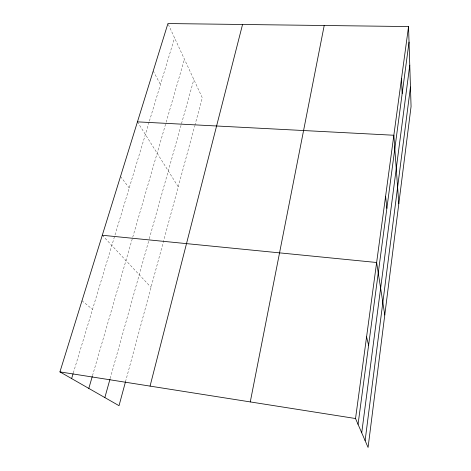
<?xml version="1.0" encoding="UTF-8"?>
<svg xmlns="http://www.w3.org/2000/svg" width="471" height="471" viewBox="0 0 471 471"><rect width="100%" height="100%" fill="white"/><g stroke="black" fill="none" stroke-linecap="round" stroke-linejoin="round"><path stroke-width="0.35" stroke-dasharray="2.35 1.77" d="M125.498 381.763L194.653 126.128M194.847 125.421L202.312 97.827L167.929 23.55M110.19 378.484L149.101 239.468M149.295 238.762L193.858 79.558M92.493 375.699L165.922 122.978M166.128 122.277L184.444 59.228M73.311 372.985L149.195 121.812M149.407 121.106L174.558 37.863M81.978 300.763L92.528 309.365M102.289 235.264L151.032 287.357M120.517 176.466L129.207 187.976M137.45 121.859L178.244 186.787M153.216 71.015L160.452 84.544"/><path stroke-width="0.71" d="M365.113 440.615L410.459 87.005M361.728 432.802L409.764 65.198M358.06 424.342L409.034 42.113M408.545 26.553L411.071 106.481L368.075 447.45L355.534 418.525L408.545 26.553L167.929 23.55L59.929 371.89L119.022 405.684L125.498 381.763M250.272 401.922L324.207 25.505M150.061 386.108L242.553 24.48M104.845 397.577L109.99 379.19M88.801 388.404L92.292 376.406M71.621 378.578L73.099 373.686M137.45 121.859L393.844 135.248L398.802 203.79M102.289 235.264L376.635 262.5L384.783 314.981M59.929 371.89L355.534 418.525M366.573 336.924L368.605 345.261M385.596 196.266L386.862 208.347M401.475 78.845L402.187 93.452"/></g></svg>
